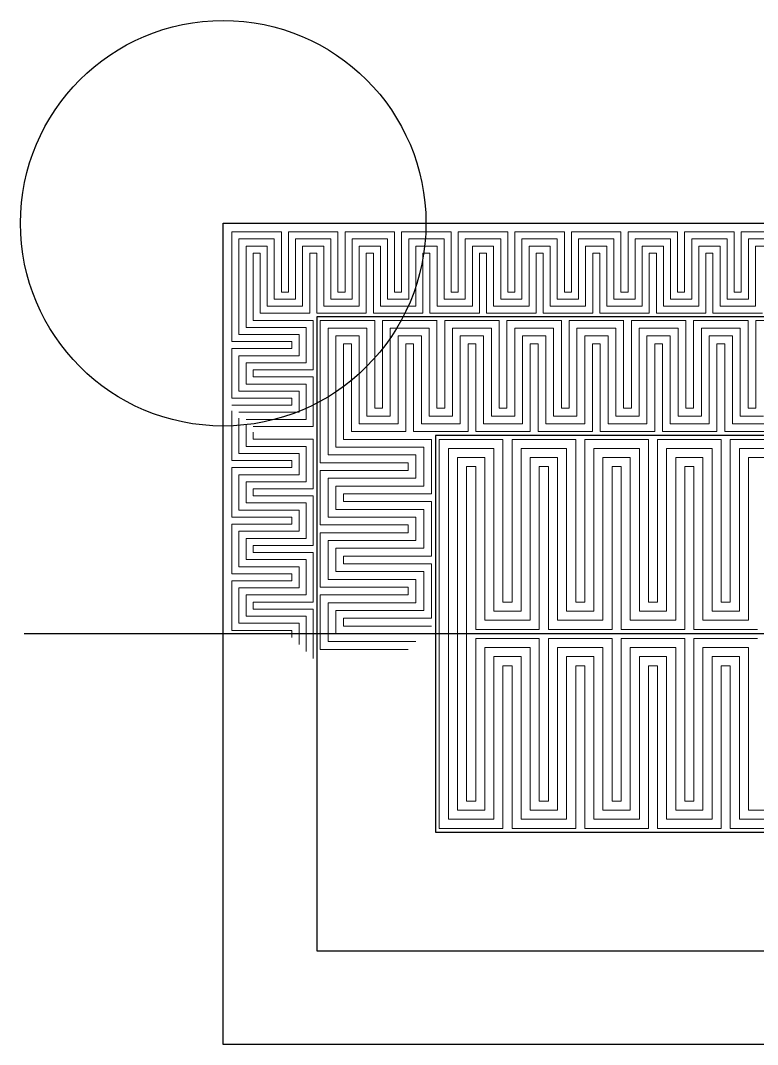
# Model space of a CAD drawing. Header units: millimetres. Extents: x -5937 to 68925, y -3068 to 5300.
# Drawn here: x 28522 to 29249, y 652 to 1662 of the extents above; entities that cross this region are included whole.
import ezdxf

# ---------------------------------------------------------------- set-up
doc = ezdxf.new("R2010")
doc.units = ezdxf.units.MM
doc.header["$LTSCALE"] = 7
doc.layers.add('xline', color=41, linetype='Continuous', plot=False)
doc.layers.add('参照', color=6, linetype='Continuous', lineweight=9)

msp = doc.modelspace()

# ---------------------------------------------------------------- linework, layer by layer
for p, q in [((28721.526, 1462.013), (30071.526, 1462.013)), ((28721.526, 652.013), (28721.526, 1462.013)), ((29979.27, 1369.757), (28813.782, 1369.757)), ((28813.782, 1369.757), (28813.782, 744.268)), ((29862.207, 1252.694), (28930.845, 1252.694)), ((28930.845, 1252.694), (28930.845, 861.332)), ((28930.845, 861.332), (29862.207, 861.332)), ((28813.782, 744.268), (29979.27, 744.268)), ((30071.526, 652.013), (28721.526, 652.013))]:
    msp.add_line(p, q)
at = {"color": 1}
msp.add_circle((28721.526, 1462.013), 200, dxfattribs=at)
at = {"layer": 'xline'}
msp.add_line((30368.783, 1057.013), (28525.051, 1057.013), dxfattribs=at)
at = {"layer": '参照'}
for p, q in [((28730.026, 1345.33), (28730.026, 1453.513)), ((28730.026, 1453.513), (28778.88, 1453.513)), ((28737.005, 1352.31), (28737.005, 1446.534)), ((28737.005, 1446.534), (28771.9, 1446.534)), ((28771.9, 1446.534), (28771.9, 1387.205)), ((28778.88, 1453.513), (28778.88, 1394.184)), ((28785.859, 1394.184), (28785.859, 1453.513)), ((28785.859, 1453.513), (28834.712, 1453.513)), ((28792.838, 1387.205), (28792.838, 1446.534)), ((28792.838, 1446.534), (28827.733, 1446.534)), ((28827.733, 1446.534), (28827.733, 1387.205)), ((28834.712, 1453.513), (28834.712, 1394.184)), ((28841.691, 1394.184), (28841.691, 1453.513)), ((28841.691, 1453.513), (28890.544, 1453.513)), ((28848.67, 1387.205), (28848.67, 1446.534)), ((28848.67, 1446.534), (28883.565, 1446.534)), ((28883.565, 1446.534), (28883.565, 1387.205)), ((28890.544, 1453.513), (28890.544, 1394.184)), ((28897.523, 1394.184), (28897.523, 1453.513)), ((28897.523, 1453.513), (28946.377, 1453.513)), ((28904.503, 1387.205), (28904.503, 1446.534)), ((28904.503, 1446.534), (28939.398, 1446.534)), ((28939.398, 1446.534), (28939.398, 1387.205)), ((28946.377, 1453.513), (28946.377, 1394.184)), ((28953.356, 1394.184), (28953.356, 1453.513)), ((28953.356, 1453.513), (29002.209, 1453.513)), ((28960.335, 1387.205), (28960.335, 1446.534)), ((28960.335, 1446.534), (28995.23, 1446.534)), ((28995.23, 1446.534), (28995.23, 1387.205)), ((29002.209, 1453.513), (29002.209, 1394.184)), ((29009.188, 1394.184), (29009.188, 1453.513)), ((29009.188, 1453.513), (29058.042, 1453.513)), ((29016.167, 1387.205), (29016.167, 1446.534)), ((29016.167, 1446.534), (29051.063, 1446.534)), ((29051.063, 1446.534), (29051.063, 1387.205)), ((29058.042, 1453.513), (29058.042, 1394.184)), ((29065.021, 1394.184), (29065.021, 1453.513)), ((29065.021, 1453.513), (29113.874, 1453.513)), ((29072, 1387.205), (29072, 1446.534)), ((29072, 1446.534), (29106.895, 1446.534)), ((29106.895, 1446.534), (29106.895, 1387.205)), ((29113.874, 1453.513), (29113.874, 1394.184)), ((29120.853, 1394.184), (29120.853, 1453.513)), ((29120.853, 1453.513), (29169.707, 1453.513)), ((29127.832, 1387.205), (29127.832, 1446.534)), ((29127.832, 1446.534), (29162.728, 1446.534)), ((29162.728, 1446.534), (29162.728, 1387.205)), ((29169.707, 1453.513), (29169.707, 1394.184)), ((29176.686, 1394.184), (29176.686, 1453.513)), ((29176.686, 1453.513), (29225.539, 1453.513)), ((29183.665, 1387.205), (29183.665, 1446.534)), ((29183.665, 1446.534), (29218.56, 1446.534)), ((29218.56, 1446.534), (29218.56, 1387.205)), ((29225.539, 1453.513), (29225.539, 1394.184)), ((29232.518, 1394.184), (29232.518, 1453.513)), ((29232.518, 1453.513), (29281.372, 1453.513)), ((29239.497, 1387.205), (29239.497, 1446.534)), ((29239.497, 1446.534), (29274.393, 1446.534)), ((28743.984, 1359.289), (28743.984, 1439.555)), ((28743.984, 1439.555), (28764.921, 1439.555)), ((28764.921, 1439.555), (28764.921, 1380.226)), ((28799.817, 1380.226), (28799.817, 1439.555)), ((28799.817, 1439.555), (28820.754, 1439.555)), ((28820.754, 1439.555), (28820.754, 1380.226)), ((28855.649, 1380.226), (28855.649, 1439.555)), ((28855.649, 1439.555), (28876.586, 1439.555)), ((28876.586, 1439.555), (28876.586, 1380.226)), ((28911.482, 1380.226), (28911.482, 1439.555)), ((28911.482, 1439.555), (28932.419, 1439.555)), ((28932.419, 1439.555), (28932.419, 1380.226)), ((28967.314, 1380.226), (28967.314, 1439.555)), ((28967.314, 1439.555), (28988.251, 1439.555)), ((28988.251, 1439.555), (28988.251, 1380.226)), ((29023.147, 1380.226), (29023.147, 1439.555)), ((29023.147, 1439.555), (29044.084, 1439.555)), ((29044.084, 1439.555), (29044.084, 1380.226)), ((29078.979, 1380.226), (29078.979, 1439.555)), ((29078.979, 1439.555), (29099.916, 1439.555)), ((29099.916, 1439.555), (29099.916, 1380.226)), ((29134.811, 1380.226), (29134.811, 1439.555)), ((29134.811, 1439.555), (29155.749, 1439.555)), ((29155.749, 1439.555), (29155.749, 1380.226)), ((29190.644, 1380.226), (29190.644, 1439.555)), ((29190.644, 1439.555), (29211.581, 1439.555)), ((29211.581, 1439.555), (29211.581, 1380.226)), ((29246.476, 1380.226), (29246.476, 1439.555)), ((29246.476, 1439.555), (29267.414, 1439.555)), ((28750.963, 1366.268), (28750.963, 1432.576)), ((28750.963, 1432.576), (28757.942, 1432.576)), ((28757.942, 1432.576), (28757.942, 1373.247)), ((28806.796, 1373.247), (28806.796, 1432.576)), ((28806.796, 1432.576), (28813.775, 1432.576)), ((28813.775, 1432.576), (28813.775, 1373.247)), ((28862.628, 1373.247), (28862.628, 1432.576)), ((28862.628, 1432.576), (28869.607, 1432.576)), ((28869.607, 1432.576), (28869.607, 1373.247)), ((28918.461, 1373.247), (28918.461, 1432.576)), ((28918.461, 1432.576), (28925.44, 1432.576)), ((28925.44, 1432.576), (28925.44, 1373.247)), ((28974.293, 1373.247), (28974.293, 1432.576)), ((28974.293, 1432.576), (28981.272, 1432.576)), ((28981.272, 1432.576), (28981.272, 1373.247)), ((29030.126, 1373.247), (29030.126, 1432.576)), ((29030.126, 1432.576), (29037.105, 1432.576)), ((29037.105, 1432.576), (29037.105, 1373.247)), ((29085.958, 1373.247), (29085.958, 1432.576)), ((29085.958, 1432.576), (29092.937, 1432.576)), ((29092.937, 1432.576), (29092.937, 1373.247)), ((29141.791, 1373.247), (29141.791, 1432.576)), ((29141.791, 1432.576), (29148.77, 1432.576)), ((29148.77, 1432.576), (29148.77, 1373.247)), ((29197.623, 1373.247), (29197.623, 1432.576)), ((29197.623, 1432.576), (29204.602, 1432.576)), ((29204.602, 1432.576), (29204.602, 1373.247)), ((28778.88, 1394.184), (28785.859, 1394.184)), ((28834.712, 1394.184), (28841.691, 1394.184)), ((28890.544, 1394.184), (28897.523, 1394.184)), ((28946.377, 1394.184), (28953.356, 1394.184)), ((29002.209, 1394.184), (29009.188, 1394.184)), ((29058.042, 1394.184), (29065.021, 1394.184)), ((29113.874, 1394.184), (29120.853, 1394.184)), ((29169.707, 1394.184), (29176.686, 1394.184)), ((29225.539, 1394.184), (29232.518, 1394.184)), ((28771.9, 1387.205), (28792.838, 1387.205)), ((28827.733, 1387.205), (28848.67, 1387.205)), ((28883.565, 1387.205), (28904.503, 1387.205)), ((28939.398, 1387.205), (28960.335, 1387.205)), ((28995.23, 1387.205), (29016.167, 1387.205)), ((29051.063, 1387.205), (29072, 1387.205)), ((29106.895, 1387.205), (29127.832, 1387.205)), ((29162.728, 1387.205), (29183.665, 1387.205)), ((29218.56, 1387.205), (29239.497, 1387.205)), ((28764.921, 1380.226), (28799.817, 1380.226)), ((28820.754, 1380.226), (28855.649, 1380.226)), ((28876.586, 1380.226), (28911.482, 1380.226)), ((28932.419, 1380.226), (28967.314, 1380.226)), ((28988.251, 1380.226), (29023.147, 1380.226)), ((29044.084, 1380.226), (29078.979, 1380.226)), ((29099.916, 1380.226), (29134.811, 1380.226)), ((29155.749, 1380.226), (29190.644, 1380.226)), ((29211.581, 1380.226), (29246.476, 1380.226)), ((28810.292, 1366.268), (28750.963, 1366.268)), ((28757.942, 1373.247), (28806.796, 1373.247)), ((28810.292, 1317.414), (28810.292, 1366.268)), ((28813.775, 1373.247), (28862.628, 1373.247)), ((28870.977, 1366.268), (28817.271, 1366.268)), ((28817.271, 1366.268), (28817.271, 1225.841)), ((28869.607, 1373.247), (28918.461, 1373.247)), ((28870.977, 1279.547), (28870.977, 1366.268)), ((28878.649, 1279.547), (28878.649, 1366.268)), ((28932.419, 1366.268), (28878.649, 1366.268)), ((28925.44, 1373.247), (28974.293, 1373.247)), ((28932.355, 1279.547), (28932.355, 1366.268)), ((28993.797, 1366.268), (28940.027, 1366.268)), ((28940.027, 1279.547), (28940.027, 1366.268)), ((28981.272, 1373.247), (29030.126, 1373.247)), ((28993.733, 1279.547), (28993.733, 1366.268)), ((29055.175, 1366.268), (29001.405, 1366.268)), ((29001.405, 1279.547), (29001.405, 1366.268)), ((29037.105, 1373.247), (29085.958, 1373.247)), ((29055.111, 1279.547), (29055.111, 1366.268)), ((29116.553, 1366.268), (29062.783, 1366.268)), ((29062.783, 1279.547), (29062.783, 1366.268)), ((29092.937, 1373.247), (29141.791, 1373.247)), ((29116.489, 1279.547), (29116.489, 1366.268)), ((29177.931, 1366.268), (29124.161, 1366.268)), ((29124.161, 1279.547), (29124.161, 1366.268)), ((29148.77, 1373.247), (29197.623, 1373.247)), ((29177.867, 1279.547), (29177.867, 1366.268)), ((29239.309, 1366.268), (29185.539, 1366.268)), ((29185.539, 1279.547), (29185.539, 1366.268)), ((29204.602, 1373.247), (29253.455, 1373.247)), ((29239.245, 1279.547), (29239.245, 1366.268)), ((29300.687, 1366.268), (29246.917, 1366.268)), ((29246.917, 1279.547), (29246.917, 1366.268)), ((28803.313, 1359.289), (28743.984, 1359.289)), ((28803.313, 1324.393), (28803.313, 1359.289)), ((28863.305, 1358.595), (28824.944, 1358.595)), ((28824.944, 1358.595), (28824.944, 1233.513)), ((28863.305, 1271.875), (28863.305, 1358.595)), ((28886.322, 1271.875), (28886.322, 1358.595)), ((28924.683, 1358.595), (28886.322, 1358.595)), ((28924.683, 1271.875), (28924.683, 1358.595)), ((28986.061, 1358.595), (28947.7, 1358.595)), ((28947.7, 1271.875), (28947.7, 1358.595)), ((28986.061, 1271.875), (28986.061, 1358.595)), ((29047.439, 1358.595), (29009.078, 1358.595)), ((29009.078, 1271.875), (29009.078, 1358.595)), ((29047.439, 1271.875), (29047.439, 1358.595)), ((29108.817, 1358.595), (29070.456, 1358.595)), ((29070.456, 1271.875), (29070.456, 1358.595)), ((29108.817, 1271.875), (29108.817, 1358.595)), ((29170.195, 1358.595), (29131.834, 1358.595)), ((29131.834, 1271.875), (29131.834, 1358.595)), ((29170.195, 1271.875), (29170.195, 1358.595)), ((29231.573, 1358.595), (29193.212, 1358.595)), ((29193.212, 1271.875), (29193.212, 1358.595)), ((29231.573, 1271.875), (29231.573, 1358.595)), ((28789.355, 1345.33), (28730.026, 1345.33)), ((28796.334, 1352.31), (28737.005, 1352.31)), ((28789.355, 1338.351), (28789.355, 1345.33)), ((28796.334, 1331.372), (28796.334, 1352.31)), ((28855.633, 1350.923), (28832.616, 1350.923)), ((28832.616, 1350.923), (28832.616, 1241.186)), ((28855.633, 1264.202), (28855.633, 1350.923)), ((28893.994, 1264.202), (28893.994, 1350.923)), ((28917.011, 1350.923), (28893.994, 1350.923)), ((28917.011, 1264.202), (28917.011, 1350.923)), ((28978.389, 1350.923), (28955.372, 1350.923)), ((28955.372, 1264.202), (28955.372, 1350.923)), ((28978.389, 1264.202), (28978.389, 1350.923)), ((29039.767, 1350.923), (29016.75, 1350.923)), ((29016.75, 1264.202), (29016.75, 1350.923)), ((29039.767, 1264.202), (29039.767, 1350.923)), ((29101.145, 1350.923), (29078.128, 1350.923)), ((29078.128, 1264.202), (29078.128, 1350.923)), ((29101.145, 1264.202), (29101.145, 1350.923)), ((29162.523, 1350.923), (29139.506, 1350.923)), ((29139.506, 1264.202), (29139.506, 1350.923)), ((29162.523, 1264.202), (29162.523, 1350.923)), ((29223.9, 1350.923), (29200.884, 1350.923)), ((29200.884, 1264.202), (29200.884, 1350.923)), ((29223.9, 1264.202), (29223.9, 1350.923)), ((28789.355, 1338.351), (28730.026, 1338.351)), ((28730.026, 1289.498), (28730.026, 1338.351)), ((28847.96, 1343.251), (28840.288, 1343.251)), ((28840.288, 1343.251), (28840.288, 1248.858)), ((28847.96, 1256.53), (28847.96, 1343.251)), ((28855.649, 1343.251), (28855.633, 1343.251)), ((28855.649, 1335.579), (28855.633, 1335.579)), ((28901.666, 1256.53), (28901.666, 1343.251)), ((28909.338, 1343.251), (28901.666, 1343.251)), ((28909.338, 1256.53), (28909.338, 1343.251)), ((28970.716, 1343.251), (28963.044, 1343.251)), ((28963.044, 1256.53), (28963.044, 1343.251)), ((28970.716, 1256.53), (28970.716, 1343.251)), ((29032.094, 1343.251), (29024.422, 1343.251)), ((29024.422, 1256.53), (29024.422, 1343.251)), ((29032.094, 1256.53), (29032.094, 1343.251)), ((29093.472, 1343.251), (29085.8, 1343.251)), ((29085.8, 1256.53), (29085.8, 1343.251)), ((29093.472, 1256.53), (29093.472, 1343.251)), ((29154.85, 1343.251), (29147.178, 1343.251)), ((29147.178, 1256.53), (29147.178, 1343.251)), ((29154.85, 1256.53), (29154.85, 1343.251)), ((29216.228, 1343.251), (29208.556, 1343.251)), ((29208.556, 1256.53), (29208.556, 1343.251)), ((29216.228, 1256.53), (29216.228, 1343.251)), ((28796.334, 1331.372), (28737.005, 1331.372)), ((28737.005, 1296.477), (28737.005, 1331.372)), ((28803.313, 1324.393), (28743.984, 1324.393)), ((28743.984, 1303.456), (28743.984, 1324.393)), ((28855.649, 1327.906), (28855.633, 1327.906)), ((28810.292, 1317.414), (28750.963, 1317.414)), ((28750.963, 1310.435), (28750.963, 1317.414)), ((28855.649, 1320.234), (28855.633, 1320.234)), ((28803.313, 1303.456), (28743.984, 1303.456)), ((28810.292, 1310.435), (28750.963, 1310.435)), ((28803.313, 1268.561), (28803.313, 1303.456)), ((28810.292, 1261.582), (28810.292, 1310.435)), ((28855.649, 1312.562), (28855.633, 1312.562)), ((28855.649, 1304.89), (28855.633, 1304.89)), ((28796.334, 1296.477), (28737.005, 1296.477)), ((28796.334, 1275.54), (28796.334, 1296.477)), ((28789.355, 1289.498), (28730.026, 1289.498)), ((28789.355, 1282.519), (28789.355, 1289.498)), ((28789.355, 1282.519), (28730.026, 1282.519)), ((28730.026, 1228), (28730.026, 1276.853)), ((28796.334, 1275.54), (28737.005, 1275.54)), ((28878.649, 1279.547), (28870.977, 1279.547)), ((28940.027, 1279.547), (28932.355, 1279.547)), ((29001.405, 1279.547), (28993.733, 1279.547)), ((29062.783, 1279.547), (29055.111, 1279.547)), ((29124.161, 1279.547), (29116.489, 1279.547)), ((29185.539, 1279.547), (29177.867, 1279.547)), ((29246.917, 1279.547), (29239.245, 1279.547)), ((28737.005, 1234.979), (28737.005, 1269.874)), ((28803.313, 1268.561), (28743.984, 1268.561)), ((28743.984, 1241.958), (28743.984, 1262.895)), ((28893.994, 1264.202), (28855.633, 1264.202)), ((28886.322, 1271.875), (28863.305, 1271.875)), ((28955.372, 1264.202), (28917.011, 1264.202)), ((28947.7, 1271.875), (28924.683, 1271.875)), ((29016.75, 1264.202), (28978.389, 1264.202)), ((29009.078, 1271.875), (28986.061, 1271.875)), ((29078.128, 1264.202), (29039.767, 1264.202)), ((29070.456, 1271.875), (29047.439, 1271.875)), ((29139.506, 1264.202), (29101.145, 1264.202)), ((29131.834, 1271.875), (29108.817, 1271.875)), ((29200.884, 1264.202), (29162.523, 1264.202)), ((29193.212, 1271.875), (29170.195, 1271.875)), ((29262.262, 1264.202), (29223.9, 1264.202)), ((29254.589, 1271.875), (29231.573, 1271.875)), ((28810.292, 1261.582), (28750.963, 1261.582)), ((28750.963, 1255.916), (28750.963, 1248.937)), ((28901.666, 1256.53), (28847.96, 1256.53)), ((28963.044, 1256.53), (28909.338, 1256.53)), ((29024.422, 1256.53), (28970.716, 1256.53)), ((29085.8, 1256.53), (29032.094, 1256.53)), ((29147.178, 1256.53), (29093.472, 1256.53)), ((29208.556, 1256.53), (29154.85, 1256.53)), ((29269.934, 1256.53), (29216.228, 1256.53)), ((28810.292, 1248.937), (28750.963, 1248.937)), ((28810.292, 1200.083), (28810.292, 1248.937)), ((28927.009, 1248.858), (28840.288, 1248.858)), ((28927.009, 1195.152), (28927.009, 1248.858)), ((28934.681, 1248.858), (28934.681, 865.168)), ((28934.681, 1248.858), (28997.456, 1248.858)), ((28997.456, 1248.858), (28997.456, 1088.4)), ((29006.424, 1248.858), (29006.424, 1088.4)), ((29006.424, 1248.858), (29069.199, 1248.858)), ((29069.199, 1248.858), (29069.199, 1088.4)), ((29078.167, 1248.858), (29078.167, 1088.4)), ((29078.167, 1248.858), (29140.942, 1248.858)), ((29140.942, 1248.858), (29140.942, 1088.4)), ((29149.91, 1248.858), (29149.91, 1088.4)), ((29149.91, 1248.858), (29212.685, 1248.858)), ((29212.685, 1248.858), (29212.685, 1088.4)), ((29221.653, 1248.858), (29221.653, 1088.4)), ((29221.653, 1248.858), (29284.428, 1248.858)), ((28796.334, 1234.979), (28737.005, 1234.979)), ((28803.313, 1241.958), (28743.984, 1241.958)), ((28796.334, 1214.042), (28796.334, 1234.979)), ((28803.313, 1207.063), (28803.313, 1241.958)), ((28911.664, 1233.513), (28824.944, 1233.513)), ((28919.337, 1241.186), (28832.616, 1241.186)), ((28911.664, 1210.497), (28911.664, 1233.513)), ((28919.337, 1202.824), (28919.337, 1241.186)), ((28943.649, 1239.89), (28943.649, 874.136)), ((28988.488, 1239.89), (28943.649, 1239.89)), ((28988.488, 1239.89), (28988.488, 1079.432)), ((29015.392, 1239.89), (29015.392, 1079.432)), ((29060.231, 1239.89), (29015.392, 1239.89)), ((29060.231, 1239.89), (29060.231, 1079.432)), ((29087.135, 1239.89), (29087.135, 1079.432)), ((29131.974, 1239.89), (29087.135, 1239.89)), ((29131.974, 1239.89), (29131.974, 1079.432)), ((29203.717, 1239.89), (29158.878, 1239.89)), ((29158.878, 1239.89), (29158.878, 1079.432)), ((29203.717, 1239.89), (29203.717, 1079.432)), ((29230.621, 1239.89), (29230.621, 1079.432)), ((29275.46, 1239.89), (29230.621, 1239.89)), ((28789.355, 1228), (28730.026, 1228)), ((28789.355, 1221.021), (28789.355, 1228)), ((28903.992, 1225.841), (28817.271, 1225.841)), ((28903.992, 1218.169), (28903.992, 1225.841)), ((28952.617, 1230.922), (28952.617, 883.104)), ((28979.52, 1230.922), (28952.617, 1230.922)), ((28979.52, 1230.922), (28979.52, 1070.465)), ((29024.36, 1230.922), (29024.36, 1070.465)), ((29051.263, 1230.922), (29024.36, 1230.922)), ((29051.263, 1230.922), (29051.263, 1070.465)), ((29096.103, 1230.922), (29096.103, 1070.465)), ((29123.006, 1230.922), (29096.103, 1230.922)), ((29123.006, 1230.922), (29123.006, 1070.465)), ((29194.749, 1230.922), (29167.846, 1230.922)), ((29167.846, 1230.922), (29167.846, 1070.465)), ((29194.749, 1230.922), (29194.749, 1070.465)), ((29239.588, 1230.922), (29239.588, 1070.465)), ((29266.492, 1230.922), (29239.588, 1230.922)), ((28730.026, 1172.167), (28730.026, 1221.021)), ((28789.355, 1221.021), (28730.026, 1221.021)), ((28737.005, 1179.146), (28737.005, 1214.042)), ((28796.334, 1214.042), (28737.005, 1214.042)), ((28903.992, 1218.169), (28817.271, 1218.169)), ((28817.271, 1164.463), (28817.271, 1218.169)), ((28961.585, 1221.954), (28961.585, 892.071)), ((28970.553, 1221.954), (28961.585, 1221.954)), ((28970.553, 1221.954), (28970.553, 1061.497)), ((29033.328, 1221.954), (29033.328, 1061.497)), ((29042.295, 1221.954), (29033.328, 1221.954)), ((29042.295, 1221.954), (29042.295, 1061.497)), ((29105.071, 1221.954), (29105.071, 1061.497)), ((29114.038, 1221.954), (29105.071, 1221.954)), ((29114.038, 1221.954), (29114.038, 1061.497)), ((29185.781, 1221.954), (29176.813, 1221.954)), ((29176.813, 1221.954), (29176.813, 1061.497)), ((29185.781, 1221.954), (29185.781, 1061.497)), ((28743.984, 1186.125), (28743.984, 1207.063)), ((28803.313, 1207.063), (28743.984, 1207.063)), ((28911.664, 1210.497), (28824.944, 1210.497)), ((28824.944, 1172.135), (28824.944, 1210.497)), ((28919.337, 1202.824), (28832.616, 1202.824)), ((28832.616, 1179.808), (28832.616, 1202.824)), ((28750.963, 1200.083), (28750.963, 1193.104)), ((28810.292, 1200.083), (28750.963, 1200.083)), ((28810.292, 1193.104), (28750.963, 1193.104)), ((28810.292, 1144.251), (28810.292, 1193.104)), ((28927.009, 1195.152), (28840.288, 1195.152)), ((28840.288, 1187.48), (28840.288, 1195.152)), ((28803.313, 1186.125), (28743.984, 1186.125)), ((28803.313, 1151.23), (28803.313, 1186.125)), ((28927.009, 1187.48), (28840.288, 1187.48)), ((28927.009, 1133.774), (28927.009, 1187.48)), ((28789.355, 1172.167), (28730.026, 1172.167)), ((28796.334, 1179.146), (28737.005, 1179.146)), ((28789.355, 1165.188), (28789.355, 1172.167)), ((28796.334, 1158.209), (28796.334, 1179.146)), ((28911.664, 1172.135), (28824.944, 1172.135)), ((28919.337, 1179.808), (28832.616, 1179.808)), ((28911.664, 1149.119), (28911.664, 1172.135)), ((28919.337, 1141.446), (28919.337, 1179.808)), ((28730.026, 1116.335), (28730.026, 1165.188)), ((28789.355, 1165.188), (28730.026, 1165.188)), ((28903.992, 1164.463), (28817.271, 1164.463)), ((28903.992, 1156.791), (28903.992, 1164.463)), ((28737.005, 1123.314), (28737.005, 1158.209)), ((28796.334, 1158.209), (28737.005, 1158.209)), ((28817.271, 1103.085), (28817.271, 1156.791)), ((28903.992, 1156.791), (28817.271, 1156.791)), ((28743.984, 1130.293), (28743.984, 1151.23)), ((28803.313, 1151.23), (28743.984, 1151.23)), ((28750.963, 1144.251), (28750.963, 1137.272)), ((28810.292, 1144.251), (28750.963, 1144.251)), ((28824.944, 1110.757), (28824.944, 1149.119)), ((28911.664, 1149.119), (28824.944, 1149.119)), ((28832.616, 1118.43), (28832.616, 1141.446)), ((28919.337, 1141.446), (28832.616, 1141.446)), ((28810.292, 1137.272), (28750.963, 1137.272)), ((28810.292, 1088.419), (28810.292, 1137.272)), ((28840.288, 1126.102), (28840.288, 1133.774)), ((28927.009, 1133.774), (28840.288, 1133.774)), ((28796.334, 1123.314), (28737.005, 1123.314)), ((28803.313, 1130.293), (28743.984, 1130.293)), ((28796.334, 1102.377), (28796.334, 1123.314)), ((28803.313, 1095.398), (28803.313, 1130.293)), ((28927.009, 1126.102), (28840.288, 1126.102)), ((28927.009, 1072.396), (28927.009, 1126.102)), ((28789.355, 1116.335), (28730.026, 1116.335)), ((28789.355, 1109.356), (28789.355, 1116.335)), ((28919.337, 1118.43), (28832.616, 1118.43)), ((28919.337, 1080.068), (28919.337, 1118.43)), ((28730.026, 1060.502), (28730.026, 1109.356)), ((28789.355, 1109.356), (28730.026, 1109.356)), ((28737.005, 1067.481), (28737.005, 1102.377)), ((28796.334, 1102.377), (28737.005, 1102.377)), ((28903.992, 1103.085), (28817.271, 1103.085)), ((28911.664, 1110.757), (28824.944, 1110.757)), ((28903.992, 1095.413), (28903.992, 1103.085)), ((28911.664, 1087.741), (28911.664, 1110.757)), ((28743.984, 1074.46), (28743.984, 1095.398)), ((28803.313, 1095.398), (28743.984, 1095.398)), ((28817.271, 1041.707), (28817.271, 1095.413)), ((28903.992, 1095.413), (28817.271, 1095.413)), ((28750.963, 1088.419), (28750.963, 1081.439)), ((28810.292, 1088.419), (28750.963, 1088.419)), ((28810.292, 1081.439), (28750.963, 1081.439)), ((28810.292, 1032.586), (28810.292, 1081.439)), ((28824.944, 1049.379), (28824.944, 1087.741)), ((28911.664, 1087.741), (28824.944, 1087.741)), ((29006.424, 1088.4), (28997.456, 1088.4)), ((29078.167, 1088.4), (29069.199, 1088.4)), ((29149.91, 1088.4), (29140.942, 1088.4)), ((29221.653, 1088.4), (29212.685, 1088.4)), ((28803.313, 1074.46), (28743.984, 1074.46)), ((28803.313, 1039.565), (28803.313, 1074.46)), ((28832.616, 1057.052), (28832.616, 1080.068)), ((28919.337, 1080.068), (28832.616, 1080.068)), ((28840.288, 1064.724), (28840.288, 1072.396)), ((28927.009, 1072.396), (28840.288, 1072.396)), ((29015.392, 1079.432), (28988.488, 1079.432)), ((29087.135, 1079.432), (29060.231, 1079.432)), ((29158.878, 1079.432), (29131.974, 1079.432)), ((29230.621, 1079.432), (29203.717, 1079.432)), ((28789.355, 1060.502), (28730.026, 1060.502)), ((28796.334, 1067.481), (28737.005, 1067.481)), ((28789.355, 1053.523), (28789.355, 1060.502)), ((28796.334, 1046.544), (28796.334, 1067.481)), ((28970.553, 1061.497), (29033.328, 1061.497)), ((29024.36, 1070.465), (28979.52, 1070.465)), ((29042.295, 1061.497), (29105.071, 1061.497)), ((29096.103, 1070.465), (29051.263, 1070.465)), ((29114.038, 1061.497), (29176.813, 1061.497)), ((29167.846, 1070.465), (29123.006, 1070.465)), ((29185.781, 1061.497), (29248.556, 1061.497)), ((29239.588, 1070.465), (29194.749, 1070.465)), ((28970.553, 892.071), (28970.553, 1052.529)), ((28970.553, 1052.529), (29033.328, 1052.529)), ((29033.328, 892.071), (29033.328, 1052.529)), ((29042.295, 892.071), (29042.295, 1052.529)), ((29042.295, 1052.529), (29105.071, 1052.529)), ((29105.071, 892.071), (29105.071, 1052.529)), ((29114.038, 1052.529), (29176.813, 1052.529)), ((29114.038, 892.071), (29114.038, 1052.529)), ((29176.813, 892.071), (29176.813, 1052.529)), ((29185.781, 1052.529), (29248.556, 1052.529)), ((29185.781, 892.071), (29185.781, 1052.529)), ((28979.52, 883.104), (28979.52, 1043.561)), ((29024.36, 1043.561), (28979.52, 1043.561)), ((29024.36, 883.104), (29024.36, 1043.561)), ((29051.263, 883.104), (29051.263, 1043.561)), ((29096.103, 1043.561), (29051.263, 1043.561)), ((29096.103, 883.104), (29096.103, 1043.561)), ((29167.846, 1043.561), (29123.006, 1043.561)), ((29123.006, 883.104), (29123.006, 1043.561)), ((29167.846, 883.104), (29167.846, 1043.561)), ((29239.588, 1043.561), (29194.749, 1043.561)), ((29194.749, 883.104), (29194.749, 1043.561)), ((29239.588, 883.104), (29239.588, 1043.561)), ((28988.488, 874.136), (28988.488, 1034.593)), ((29015.392, 1034.593), (28988.488, 1034.593)), ((29015.392, 874.136), (29015.392, 1034.593)), ((29060.231, 874.136), (29060.231, 1034.593)), ((29087.135, 1034.593), (29060.231, 1034.593)), ((29087.135, 874.136), (29087.135, 1034.593)), ((29158.878, 1034.593), (29131.974, 1034.593)), ((29131.974, 874.136), (29131.974, 1034.593)), ((29158.878, 874.136), (29158.878, 1034.593)), ((29230.621, 1034.593), (29203.717, 1034.593)), ((29203.717, 874.136), (29203.717, 1034.593)), ((29230.621, 874.136), (29230.621, 1034.593)), ((28997.456, 865.168), (28997.456, 1025.625)), ((29006.424, 1025.625), (28997.456, 1025.625)), ((29006.424, 865.168), (29006.424, 1025.625)), ((29069.199, 865.168), (29069.199, 1025.625)), ((29078.167, 1025.625), (29069.199, 1025.625)), ((29078.167, 865.168), (29078.167, 1025.625)), ((29149.91, 1025.625), (29140.942, 1025.625)), ((29140.942, 865.168), (29140.942, 1025.625)), ((29149.91, 865.168), (29149.91, 1025.625)), ((29221.653, 1025.625), (29212.685, 1025.625)), ((29212.685, 865.168), (29212.685, 1025.625)), ((29221.653, 865.168), (29221.653, 1025.625)), ((28970.553, 892.071), (28961.585, 892.071)), ((29042.295, 892.071), (29033.328, 892.071)), ((29114.038, 892.071), (29105.071, 892.071)), ((29185.781, 892.071), (29176.813, 892.071)), ((28979.52, 883.104), (28952.617, 883.104)), ((29051.263, 883.104), (29024.36, 883.104)), ((29123.006, 883.104), (29096.103, 883.104)), ((29194.749, 883.104), (29167.846, 883.104)), ((29266.492, 883.104), (29239.588, 883.104)), ((28988.488, 874.136), (28943.649, 874.136)), ((29060.231, 874.136), (29015.392, 874.136)), ((29131.974, 874.136), (29087.135, 874.136)), ((29203.717, 874.136), (29158.878, 874.136)), ((29275.46, 874.136), (29230.621, 874.136)), ((28934.681, 865.168), (28997.456, 865.168)), ((29006.424, 865.168), (29069.199, 865.168)), ((29078.167, 865.168), (29140.942, 865.168)), ((29149.91, 865.168), (29212.685, 865.168)), ((29221.653, 865.168), (29284.428, 865.168))]:
    msp.add_line(p, q, dxfattribs=at)
at = {"layer": '参照', "color": 1}
for p, q in [((28927.009, 1064.724), (28840.288, 1064.724)), ((28919.337, 1057.052), (28832.616, 1057.052)), ((28903.992, 1041.707), (28817.271, 1041.707)), ((28911.664, 1049.379), (28824.944, 1049.379))]:
    msp.add_line(p, q, dxfattribs=at)

doc.saveas('drawing.dxf')
